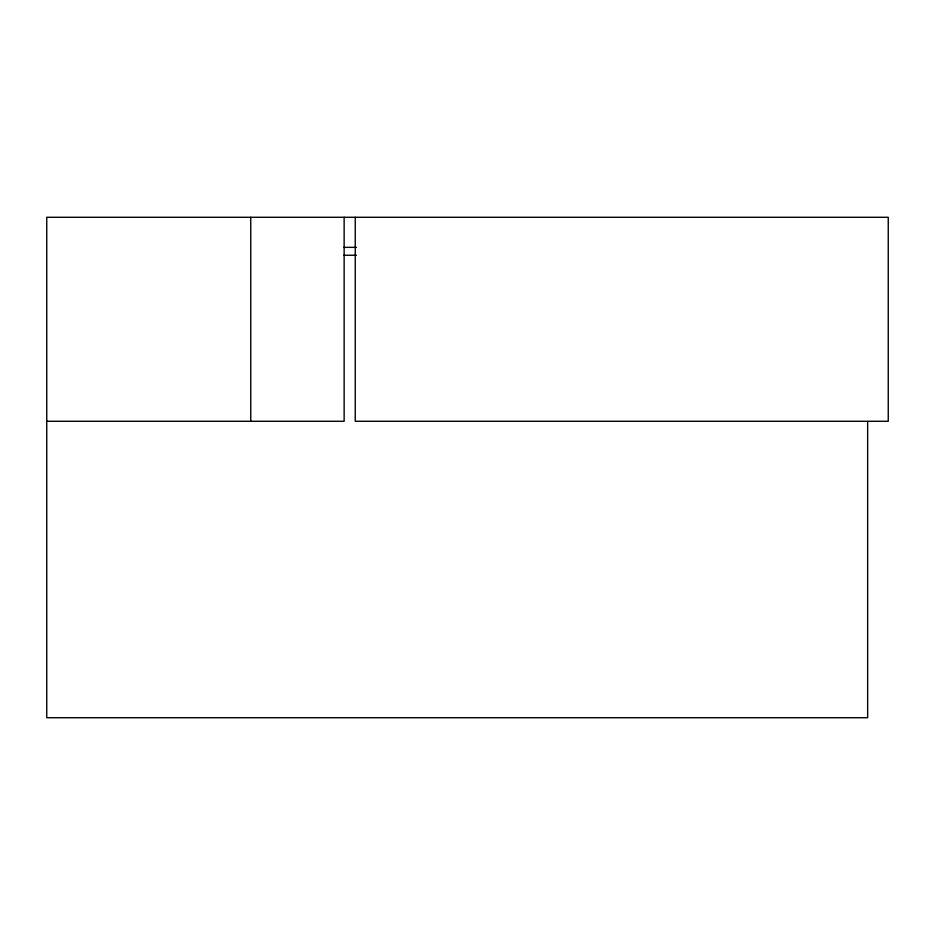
<?xml version="1.0" encoding="UTF-8"?>
<svg xmlns="http://www.w3.org/2000/svg" width="935" height="935" viewBox="0 0 935 935"><rect width="100%" height="100%" fill="white"/><g stroke="black" fill="none" stroke-linecap="round" stroke-linejoin="round"><path stroke-width="1.4" d="M343.718 247.354L356.445 247.354M343.718 255.255L356.445 255.255M46.75 421.276L344.138 421.276L344.138 217.282M867.657 421.545L867.657 717.718L46.75 717.718L46.75 217.282L888.25 217.282L888.25 421.276L355.242 421.276L355.242 217.282M250.755 217.282L250.755 421.276"/></g></svg>
